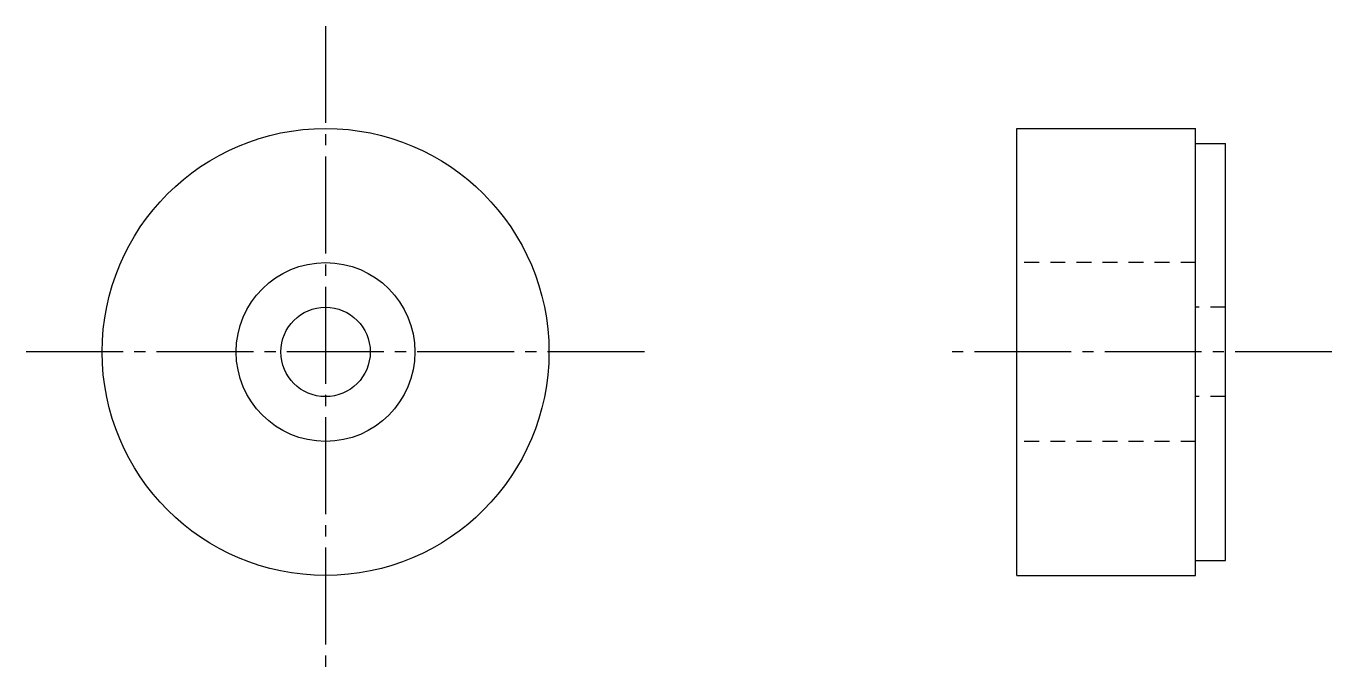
# Model space of a CAD drawing. Extents: x 10 to 133, y 10 to 143.
# Drawn here: x 88.73 to 132.56, y 121.68 to 143.25 of the extents above; entities outside this region: 2.
import ezdxf

# ---------------------------------------------------------------- set-up
doc = ezdxf.new("R2010")
doc.units = 0
doc.header["$LTSCALE"] = 0.25
doc.linetypes.add('CENTER', pattern=[17.5, 13, -1.5, 1.5, -1.5])
doc.linetypes.add('DASHED', pattern=[3.5, 2, -1.5])
doc.layers.get('0').update_dxf_attribs({"linetype": 'CONTINUOUS'})
doc.layers.add('CENTER', color=1, linetype='CENTER')

msp = doc.modelspace()

# ---------------------------------------------------------------- linework, layer by layer
at = {"color": 7}
for p, q in [((121.985, 139.814), (127.985, 139.814)), ((127.985, 139.314), (128.985, 139.314)), ((127.985, 125.314), (128.985, 125.314)), ((121.985, 124.814), (127.985, 124.814))]:
    msp.add_line(p, q, dxfattribs=at)
for p, q in [((121.985, 124.814), (121.985, 139.814)), ((127.985, 124.814), (127.985, 139.814)), ((128.985, 125.314), (128.985, 139.314)), ((121.985, 132.314), (121.985, 132.314)), ((121.985, 128.564), (121.985, 128.564))]:
    msp.add_line(p, q)
at = {"color": 3, "linetype": 'DASHED'}
for p, q in [((127.985, 135.314), (121.985, 135.314)), ((128.985, 133.814), (127.985, 133.814)), ((128.985, 130.814), (127.985, 130.814)), ((127.985, 129.314), (121.985, 129.314))]:
    msp.add_line(p, q, dxfattribs=at)
for radius in [7.5, 3, 1.5]:
    msp.add_circle((98.778, 132.314), radius)
at = {"layer": 'CENTER', "color": 1, "linetype": 'CENTER'}
for p, q in [((98.778, 143.248), (98.778, 121.679)), ((109.481, 132.314), (88.726, 132.314)), ((132.56, 132.314), (119.443, 132.314))]:
    msp.add_line(p, q, dxfattribs=at)

# ---------------------------------------------------------------- texts
for s, p in [('UPWH3-7', (10, 25)), ('UPWH03', (10, 10))]:
    msp.add_text(s, height=4).set_placement(p)

doc.saveas('drawing.dxf')
